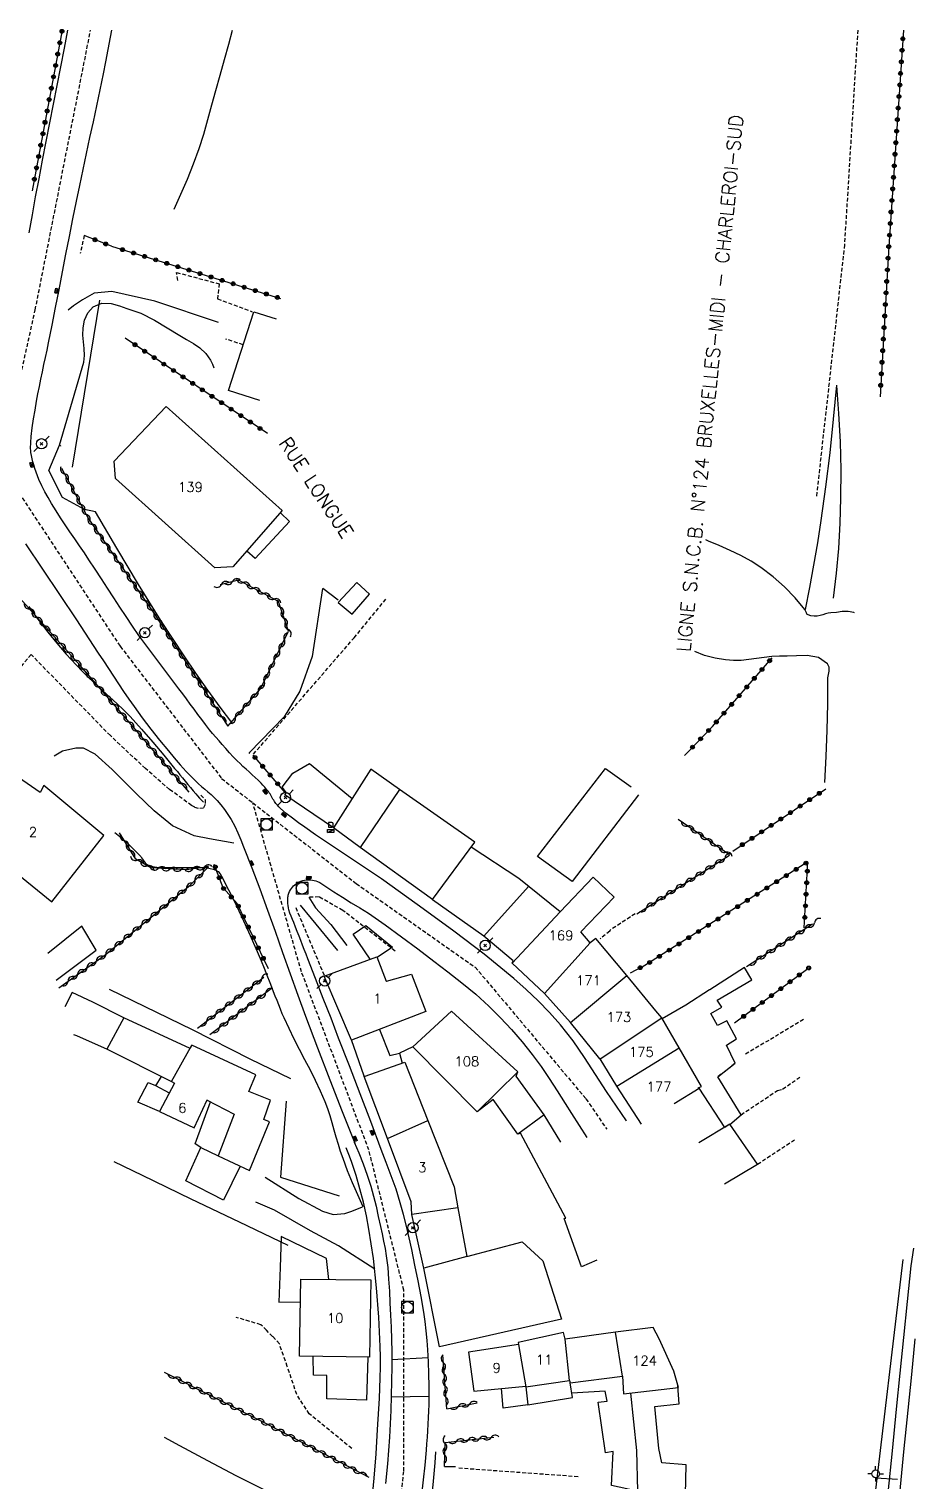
# Model space of a CAD drawing. Header units: millimetres. Extents: x 149998 to 151001, y 150999 to 152001.
# Drawn here: x 150295.5 to 150409.9, y 151811.9 to 152000.1 of the extents above; entities that cross this region are included whole.
import ezdxf
from ezdxf.enums import TextEntityAlignment as Align

# ---------------------------------------------------------------- set-up
doc = ezdxf.new("R2010")
doc.units = ezdxf.units.MM
doc.linetypes.add('DASHED', pattern=[0.75, 0.5, -0.25])
doc.layers.get('0').update_dxf_attribs({"linetype": 'CONTINUOUS'})
for name, color, linetype in [('W0001', 6, 'DASHED'), ('W0008', 7, 'CONTINUOUS'), ('W0014', 7, 'CONTINUOUS'), ('W0016', 2, 'CONTINUOUS'), ('W0017', 7, 'CONTINUOUS'), ('W0101', 7, 'CONTINUOUS'), ('W0104', 1, 'CONTINUOUS'), ('W0112', 1, 'DASHED'), ('W0211', 2, 'CONTINUOUS'), ('W0214', 2, 'CONTINUOUS'), ('W0300', 7, 'CONTINUOUS'), ('W0310', 3, 'CONTINUOUS'), ('W0323', 7, 'CONTINUOUS'), ('W0333', 7, 'CONTINUOUS'), ('W0401', 7, 'CONTINUOUS'), ('W0420', 7, 'CONTINUOUS'), ('W0438', 7, 'CONTINUOUS'), ('W0473', 7, 'CONTINUOUS'), ('W0610', 7, 'CONTINUOUS'), ('W0611', 7, 'CONTINUOUS'), ('W0700', 7, 'CONTINUOUS'), ('W0989', 7, 'CONTINUOUS'), ('W0991', 7, 'CONTINUOUS'), ('W1102', 7, 'CONTINUOUS')]:
    doc.layers.add(name, color=color, linetype=linetype)
doc.styles.get("Standard").update_dxf_attribs({"font": 'romans.shx', "width": 0.85})

# ---------------------------------------------------------------- blocks, each defined once
blk = doc.blocks.new('T438')
for p, q in [((-0.4, 0.2), (0.4, 0.2)), ((-0.4, -0.2), (-0.4, 0.2)), ((0.15, 1.1), (-0.3, 1.1)), ((-0.3, 1.1), (-0.3, 0.5)), ((-0.3, 0.5), (0.15, 0.5)), ((0.3, 0.65), (0.3, 0.95)), ((0.4, 0.2), (0.4, -0.2))]:
    blk.add_line(p, q)
at = {"flags": 128}
for points in [[(-0.4, -0.2), (0.4, 0.2)], [(0.4, -0.2), (-0.4, -0.2)]]:
    blk.add_lwpolyline(points, dxfattribs=at)
for centre, major_axis, start_param, end_param in [((0.15, 0.95), (0.106, -0.106), 0.785398, 2.356194), ((0.15, 0.65), (0.106, 0.106), 3.926991, 5.497787)]:
    blk.add_ellipse(centre, major_axis=major_axis, ratio=1, start_param=start_param, end_param=end_param)
blk = doc.blocks.new('T420')
for p, q in [((0.75, 0.75), (-0.75, 0.75)), ((-0.75, 0.75), (-0.75, -0.75)), ((0.75, 0.75), (0.75, -0.75)), ((0.75, -0.75), (-0.75, -0.75))]:
    blk.add_line(p, q)
blk.add_ellipse((0, 0), major_axis=(-0.53, 0.53), ratio=1, start_param=3.926991, end_param=10.210176)
blk = doc.blocks.new('T610')
for p, q in [((-0.500001, 0), (-1.000002, 0)), ((0, 0.500001), (0, 1.000002)), ((0.500001, 0), (1.000002, 0)), ((0, -0.500001), (0, -1.000002))]:
    blk.add_line(p, q)
blk.add_ellipse((0, 0), major_axis=(-0.353554, 0.353554), ratio=1, start_param=3.926990817, end_param=10.2101761242)
blk = doc.blocks.new('T401')
for p, q in [((-0.3, 0.3), (0, 0.3)), ((-0.3, -0.25), (-0.3, 0.3)), ((-0.3, 0.15), (0, 0.15)), ((-0.3, 0), (0, 0)), ((0, 0.3), (0, -0.25)), ((-0.3, -0.15), (0, -0.15)), ((-0.3, -0.25), (-0.3, -0.3)), ((-0.3, -0.3), (0, -0.3)), ((0, -0.3), (0, -0.25))]:
    blk.add_line(p, q)
blk = doc.blocks.new('T473')
for p, q in [((-0.166667, 0.166667), (0.166667, -0.166667)), ((-0.166667, -0.166667), (0.166667, 0.166667)), ((0.500001, 0.500001), (1.000002, 1.000002)), ((-1.000002, -1.000002), (-0.500001, -0.500001))]:
    blk.add_line(p, q)
blk.add_ellipse((0, 0), major_axis=(0.471405, 0.471405), ratio=1, start_param=5.4977871438, end_param=11.780972451)
blk = doc.blocks.new('t310o')
at = {"color": 0, "linetype": 'Continuous'}
for centre, start, end in [((-0.5, 0.38), 216.8699, 323.1304), ((0.5, -0.37), 36.8699, 143.1303)]:
    blk.add_arc(centre, 0.625, start, end, dxfattribs=at)
blk = doc.blocks.new('t323o')
at = {"color": 0, "linetype": 'Continuous'}
for radius in [0.25, 0.15]:
    blk.add_circle((0, 0), radius, dxfattribs=at)

msp = doc.modelspace()

# ---------------------------------------------------------------- linework, layer by layer
at = {"layer": 'W0001'}
for points in [[(150291.62, 151942.86), (150296.28, 151963.75), (150303.45, 152000)], [(150291.62, 151942.86), (150294.18, 151940.02), (150307.28, 151920.17), (150320.43, 151903.05), (150324.48, 151899.88)], [(150305.64, 151671), (150319.24, 151713.22), (150330.84, 151745.78), (150337.35, 151767.14), (150341.17, 151786.51), (150342.26, 151795.61), (150344.02, 151813.33), (150344.03, 151836.75), (150339.51, 151854.92), (150330.77, 151878.01), (150324.48, 151899.88)], [(150324.48, 151899.88), (150337.87, 151889.43), (150353.28, 151878.6), (150367.63, 151861.55), (150370.32, 151857.62)]]:
    msp.add_lwpolyline(points, dxfattribs=at)
at = {"layer": 'W0008'}
for points in [[(150300.46, 152000), (150300.01, 151997.68), (150299.54, 151995.26), (150299.07, 151992.84), (150298.59, 151990.42), (150298.12, 151988), (150297.65, 151985.58), (150297.19, 151983.16), (150296.73, 151980.74), (150296.29, 151978.41), (150295.86, 151976.08), (150295.43, 151973.75)], [(150295.01, 151933.45), (150297.22, 151930.17), (150299.42, 151926.88), (150301.61, 151923.58), (150303.8, 151920.28), (150304.45, 151919.29), (150305.11, 151918.29), (150305.75, 151917.3), (150306.4, 151916.3), (150307.06, 151915.3), (150307.72, 151914.32), (150308.39, 151913.33), (150309.08, 151912.36), (150310.15, 151910.9), (150311.26, 151909.45), (150312.39, 151908.02), (150313.54, 151906.61), (150314.29, 151905.71), (150315.06, 151904.83), (150315.84, 151903.95), (150316.65, 151903.11), (150317.04, 151902.73), (150317.44, 151902.37), (150317.84, 151902.02), (150318.25, 151901.67), (150318.66, 151901.32), (150319.06, 151900.96), (150319.45, 151900.59), (150319.83, 151900.2), (150320.33, 151899.62), (150320.8, 151899.02), (150321.25, 151898.39), (150321.65, 151897.74), (150322.12, 151896.88), (150322.53, 151895.99), (150322.9, 151895.09), (150323.27, 151894.19), (150324.35, 151891.48), (150325.39, 151888.74), (150326.39, 151886), (150327.36, 151883.25), (150328.33, 151880.49), (150329.3, 151877.74), (150330.28, 151874.99), (150331.29, 151872.25), (150332.86, 151868.13), (150334.44, 151864.02), (150336.05, 151859.91), (150337.67, 151855.82)]]:
    msp.add_lwpolyline(points, dxfattribs=at)
at = {"layer": 'W0014'}
for points in [[(150372.88, 151858.7), (150372.88, 151858.7), (150370.3, 151862.51), (150368.88, 151864.71), (150367.45, 151866.91), (150365.96, 151869.06), (150364.34, 151871.13), (150362.92, 151872.73), (150361.42, 151874.26), (150359.87, 151875.72), (150358.27, 151877.13), (150354.46, 151880.28), (150350.53, 151883.28), (150346.53, 151886.18), (150342.52, 151889.05), (150341.12, 151890.04), (150339.71, 151891), (150338.29, 151891.95), (150336.86, 151892.9), (150335.43, 151893.84), (150334.01, 151894.79), (150332.6, 151895.76), (150331.21, 151896.75), (150330.4, 151897.32), (150329.6, 151897.89), (150328.81, 151898.5), (150328.07, 151899.15), (150327.86, 151899.36), (150327.66, 151899.58), (150327.47, 151899.82), (150327.29, 151900.06), (150327.18, 151900.22), (150327.08, 151900.38), (150326.98, 151900.54), (150326.89, 151900.71), (150326.79, 151900.88), (150326.7, 151901.04), (150326.6, 151901.2), (150326.49, 151901.36), (150326.26, 151901.64), (150326.03, 151901.91), (150325.78, 151902.18), (150325.53, 151902.44), (150325.15, 151902.81), (150324.77, 151903.18), (150324.38, 151903.54), (150323.98, 151903.9), (150323.59, 151904.26), (150323.19, 151904.62), (150322.81, 151904.98), (150322.43, 151905.35), (150321.93, 151905.86), (150321.45, 151906.38), (150320.98, 151906.91), (150320.51, 151907.44), (150320.09, 151907.91), (150319.67, 151908.39), (150319.26, 151908.88), (150318.86, 151909.37), (150318.35, 151910.02), (150317.85, 151910.68), (150317.35, 151911.34), (150316.86, 151912.01), (150316.37, 151912.68), (150315.88, 151913.35), (150315.39, 151914.02), (150314.89, 151914.68), (150314.24, 151915.54), (150313.59, 151916.4), (150312.94, 151917.26), (150312.28, 151918.12), (150311.63, 151918.98), (150310.99, 151919.84), (150310.35, 151920.71), (150309.72, 151921.59), (150308.89, 151922.8), (150308.06, 151924.02), (150307.25, 151925.24), (150306.45, 151926.47), (150305.65, 151927.7), (150304.85, 151928.93), (150304.05, 151930.16), (150303.24, 151931.39), (150302.64, 151932.3), (150302.02, 151933.2), (150301.4, 151934.1), (150300.78, 151935), (150300.16, 151935.9), (150299.56, 151936.82), (150298.97, 151937.74), (150298.4, 151938.67), (150297.96, 151939.43), (150297.53, 151940.19), (150297.13, 151940.97), (150296.76, 151941.77), (150296.57, 151942.24), (150296.4, 151942.71), (150296.24, 151943.2), (150296.09, 151943.68), (150295.98, 151944.08), (150295.87, 151944.48), (150295.78, 151944.88), (150295.71, 151945.3), (150295.69, 151945.55), (150295.68, 151945.81), (150295.68, 151946.06), (150295.69, 151946.32), (150295.7, 151946.57), (150295.72, 151946.83), (150295.74, 151947.08), (150295.76, 151947.34), (150295.89, 151948.49), (150296.05, 151949.63), (150296.25, 151950.77), (150296.45, 151951.91), (150296.62, 151952.86), (150296.81, 151953.81), (150297.01, 151954.76), (150297.21, 151955.71), (150297.41, 151956.66), (150297.61, 151957.6), (150297.81, 151958.55), (150298.01, 151959.5), (150298.46, 151961.79), (150298.92, 151964.08), (150299.36, 151966.37), (150299.81, 151968.67), (150300.25, 151970.96), (150300.7, 151973.25), (150301.16, 151975.54), (150301.62, 151977.83), (150302.04, 151979.89), (150302.48, 151981.95), (150302.92, 151984.01), (150303.37, 151986.07), (150303.81, 151988.13), (150304.25, 151990.19), (150304.68, 151992.25), (150305.11, 151994.32), (150305.42, 151995.9), (150305.73, 151997.49), (150306.03, 151999.07), (150306.21, 152000)], [(150346.38, 151810.25), (150346.6, 151812.17), (150346.8, 151814.09), (150346.97, 151816.02), (150347.03, 151816.86), (150347.09, 151817.7), (150347.15, 151818.55), (150347.2, 151819.39), (150347.25, 151820.24), (150347.28, 151821.08), (150347.31, 151821.93), (150347.33, 151822.77), (150347.33, 151824.33), (150347.29, 151825.9), (150347.23, 151827.46), (150347.14, 151829.02), (150347.04, 151830.25), (150346.92, 151831.47), (150346.78, 151832.69), (150346.61, 151833.91), (150346.28, 151835.94), (150345.89, 151837.97), (150345.48, 151839.99), (150345.05, 151842.01), (150344.72, 151843.53), (150344.37, 151845.06), (150344, 151846.58), (150343.58, 151848.08), (150343.02, 151849.83), (150342.39, 151851.56), (150341.74, 151853.28), (150341.1, 151855), (150339.74, 151858.61), (150338.37, 151862.21), (150336.98, 151865.81), (150335.59, 151869.4), (150334.6, 151871.98), (150333.6, 151874.55), (150332.6, 151877.13), (150331.6, 151879.7), (150331.37, 151880.29), (150331.14, 151880.87), (150330.92, 151881.46), (150330.69, 151882.04), (150330.46, 151882.63), (150330.23, 151883.21), (150330, 151883.8), (150329.77, 151884.38), (150329.61, 151884.79), (150329.44, 151885.2), (150329.28, 151885.61), (150329.15, 151886.03), (150329.08, 151886.3), (150329.03, 151886.58), (150329, 151886.86), (150328.99, 151887.14), (150328.99, 151887.27), (150329, 151887.4), (150329.01, 151887.53), (150329.02, 151887.66), (150329.04, 151887.79), (150329.07, 151887.91), (150329.1, 151888.04), (150329.14, 151888.17), (150329.23, 151888.39), (150329.34, 151888.6), (150329.47, 151888.8), (150329.61, 151888.98), (150329.76, 151889.14), (150329.92, 151889.28), (150330.08, 151889.41), (150330.26, 151889.52), (150330.48, 151889.64), (150330.7, 151889.74), (150330.93, 151889.82), (150331.17, 151889.88), (150331.36, 151889.91), (150331.56, 151889.92), (150331.76, 151889.92), (150331.96, 151889.9), (150332.19, 151889.87), (150332.42, 151889.83), (150332.64, 151889.77), (150332.86, 151889.69), (150333.14, 151889.56), (150333.42, 151889.4), (150333.68, 151889.24), (150333.94, 151889.06), (150334.19, 151888.88), (150334.44, 151888.69), (150334.69, 151888.52), (150334.95, 151888.35), (150336.07, 151887.65), (150337.2, 151886.95), (150338.32, 151886.27), (150339.46, 151885.59)], [(150339.46, 151885.59), (150341.61, 151884.09), (150343.74, 151882.55), (150345.85, 151880.99), (150347.93, 151879.4), (150349.75, 151877.99), (150351.57, 151876.56), (150353.35, 151875.09), (150355.06, 151873.53), (150356.55, 151872.05), (150357.98, 151870.51), (150359.36, 151868.91), (150360.68, 151867.28), (150361.81, 151865.75), (150362.88, 151864.17), (150363.91, 151862.57), (150364.92, 151860.96), (150365.74, 151859.64), (150365.74, 151859.64), (150367.76, 151856.54), (150367.76, 151856.54)], [(150339.91, 151809.23), (150340.19, 151812.39), (150340.44, 151815.54), (150340.64, 151818.7), (150340.72, 151820.05), (150340.8, 151821.39), (150340.87, 151822.73), (150340.93, 151824.07), (150340.98, 151825.41), (150341, 151826.76), (150341.01, 151828.1), (150340.98, 151829.45), (150340.8, 151833.26), (150340.51, 151837.07), (150340.09, 151840.87), (150339.52, 151844.65), (150339.19, 151846.4), (150338.79, 151848.14), (150338.33, 151849.87), (150337.84, 151851.59), (150337.55, 151852.5), (150337.24, 151853.41), (150336.91, 151854.32), (150336.55, 151855.21)], [(150337.62, 151855.95), (150338.21, 151854.54), (150338.77, 151853.11), (150339.28, 151851.67), (150339.75, 151850.21), (150340.12, 151848.92), (150340.43, 151847.62), (150340.72, 151846.32), (150341, 151845.01), (150341.21, 151844.06), (150341.42, 151843.11), (150341.6, 151842.16), (150341.76, 151841.2), (150341.94, 151839.68), (150342.06, 151838.16), (150342.16, 151836.63), (150342.24, 151835.11), (150342.32, 151833.53), (150342.39, 151831.95), (150342.44, 151830.36), (150342.46, 151828.78), (150342.47, 151826.87), (150342.45, 151824.96), (150342.41, 151823.06), (150342.34, 151821.15), (150342.26, 151819.43), (150342.16, 151817.71), (150342.04, 151815.98), (150341.9, 151814.26), (150341.67, 151811.7)], [(150348.15, 151815.83), (150348.03, 151814.4), (150347.91, 151812.97), (150347.78, 151811.54), (150347.64, 151810.12), (150347.47, 151808.43), (150347.3, 151806.75), (150347.12, 151805.07), (150346.94, 151803.39), (150346.76, 151801.71), (150346.58, 151800.03), (150346.39, 151798.34), (150346.21, 151796.66), (150346.01, 151794.71), (150345.81, 151792.77), (150345.6, 151790.82), (150345.4, 151788.87)]]:
    msp.add_lwpolyline(points, dxfattribs=at)
at = {"layer": 'W0016'}
for points in [[(150347.2, 151827.98), (150342.47, 151827.74)], [(150342.41, 151822.93), (150347.33, 151823.03)]]:
    msp.add_lwpolyline(points, dxfattribs=at)
at = {"layer": 'W0017'}
for points in [[(150320.02, 151962.11), (150311.78, 151964.89), (150306.21, 151966.13), (150303.92, 151965.93), (150302.39, 151965.04), (150301.24, 151964.26), (150300.55, 151963.71)], [(150333.51, 151927.67), (150332.17, 151918.85), (150330.57, 151914.34), (150328.53, 151911.02), (150324.03, 151906.4), (150323.97, 151906.27)], [(150335.54, 151926.14), (150333.53, 151927.67)], [(150322.02, 151894.68), (150318.84, 151895.24), (150316.88, 151895.63), (150314.08, 151896.91), (150311.69, 151898.85), (150309.4, 151901.07), (150306.24, 151904.21), (150304.03, 151906.19), (150302.53, 151906.99), (150301.53, 151906.96), (150299.81, 151906.57), (150298.74, 151905.95)], [(150335.49, 151880.78), (150332.06, 151884.92), (150330.64, 151886.65)], [(150331.74, 151887.66), (150332.61, 151886.29), (150334.57, 151884.11), (150336.67, 151881.43)], [(150305.87, 151875.75), (150316.6, 151870.52), (150324.1, 151866.73), (150329.37, 151864.16)], [(150326.08, 151851.39), (150330.42, 151848.62), (150333.49, 151846.99), (150334.9, 151846.57), (150336.4, 151846.67), (150337.3, 151846.97), (150338.7, 151847.56)], [(150340.26, 151839.48), (150335.57, 151842.48), (150331.93, 151844.43), (150327.28, 151847.11), (150324.84, 151848.15)]]:
    msp.add_lwpolyline(points, dxfattribs=at)
at = {"layer": 'W0101'}
for points in [[(150325.37, 151952.01), (150321.32, 151953.32), (150324.62, 151963.49), (150327.5, 151962.59)], [(150287.03, 151896.32), (150298.42, 151887.08), (150305.17, 151895.67), (150297.4, 151902.12), (150296.93, 151901.23), (150291.24, 151905.12)], [(150368.17, 151881.76), (150366.98, 151883.18), (150371.27, 151887.67), (150368.57, 151890.27), (150364.27, 151885.76)], [(150364.27, 151885.76), (150358.08, 151879.11)], [(150372.91, 151877.51), (150368.93, 151882.3), (150368.17, 151881.76)], [(150333.73, 151877.42), (150340.53, 151879.94), (150341.74, 151876.77), (150341.77, 151876.77), (150345.01, 151877.7), (150346.9, 151872.84)], [(150362.24, 151875.17), (150358.08, 151879.11)], [(150337.27, 151869.13), (150333.73, 151877.42)], [(150377.45, 151872.04), (150376.7, 151872.95), (150372.91, 151877.51)], [(150365.61, 151871.45), (150362.24, 151875.17)], [(150346.9, 151872.84), (150337.27, 151869.13)], [(150353.53, 151859.88), (150345.21, 151868.29), (150350.22, 151872.92)], [(150358.8, 151865.04), (150350.22, 151872.92)], [(150369.46, 151866.74), (150369.43, 151866.74), (150365.61, 151871.45)], [(150379.71, 151868.15), (150377.45, 151872.04)], [(150313.93, 151863.78), (150316.57, 151868.51)], [(150324.06, 151852.24), (150326.61, 151858.55), (150325.9, 151858.85), (150326.76, 151861.35), (150323.94, 151862.5), (150324.85, 151864.64), (150316.57, 151868.51)], [(150382.31, 151862.93), (150382.17, 151862.96), (150382.61, 151863.15), (150379.71, 151868.15)], [(150371.63, 151863.2), (150369.46, 151866.74)], [(150313.93, 151863.78), (150314.31, 151863.59), (150312.38, 151859.92), (150316.86, 151857.8), (150318.55, 151861.42), (150318.55, 151861.39), (150322.05, 151859.56), (150319.99, 151854.17), (150324.06, 151852.24)], [(150353.53, 151859.88), (150358.8, 151865.04)], [(150374.84, 151858.26), (150371.63, 151863.2)], [(150386.25, 151858.25), (150385.62, 151857.84), (150382.31, 151862.93)], [(150341.9, 151856.4), (150347.15, 151858.75)], [(150347.15, 151858.75), (150350.54, 151850.14), (150351.04, 151847.44)], [(150385.59, 151850.52), (150389.87, 151853.08), (150386.25, 151858.25)], [(150345.07, 151846.57), (150344.97, 151848.21), (150341.9, 151856.4)], [(150351.04, 151847.44), (150345.07, 151846.57)], [(150376.35, 151831.92), (150371.45, 151831.3)], [(150379.6, 151824.15), (150379.01, 151826.28), (150377.11, 151830.45), (150376.35, 151831.92)], [(150364.94, 151830.4), (150364.73, 151831.25), (150358.84, 151829.98), (150358.89, 151829.71)], [(150365.52, 151825.04), (150364.94, 151830.4)], [(150372.36, 151825.63), (150371.45, 151831.3)], [(150358.89, 151829.71), (150358.89, 151829.71), (150352.41, 151828.73), (150353.11, 151823.65), (150359.84, 151824.32), (150359.86, 151824.23)], [(150359.86, 151824.23), (150365.52, 151825.04)], [(150372.36, 151825.63), (150372.51, 151823.32), (150379.6, 151824.15)]]:
    msp.add_lwpolyline(points, dxfattribs=at)
for points in [[(150328.29, 151937.75), (150321.88, 151930.45), (150319.54, 151930.35), (150306.67, 151941.89), (150306.52, 151944.15), (150313.24, 151951.24)], [(150339.76, 151838.09), (150339.6, 151828.07), (150330.51, 151828.2), (150330.69, 151838.18)]]:
    msp.add_lwpolyline(points, close=True, dxfattribs=at)
at = {"layer": 'W0104'}
for points in [[(150328.04, 151937.48), (150329.23, 151936.33), (150324.77, 151931.55), (150323.69, 151932.51)], [(150328.27, 151901.94), (150329.67, 151903.75), (150331.8, 151904.98), (150337.34, 151900.46)], [(150343.49, 151901.61), (150339.75, 151904.27), (150334.91, 151896.64)], [(150374.44, 151900.94), (150365.83, 151889.69), (150361.37, 151892.92), (150370.15, 151904.34), (150373.48, 151901.97)], [(150334.91, 151896.64), (150328.62, 151900.93), (150328.82, 151901.2), (150328.27, 151901.94)], [(150343.49, 151901.61), (150338.36, 151894.11)], [(150353.23, 151894.78), (150343.49, 151901.61)], [(150338.36, 151894.11), (150334.91, 151896.64)], [(150347.73, 151887.36), (150338.36, 151894.11)], [(150347.73, 151887.36), (150353.23, 151894.78)], [(150364.27, 151885.76), (150358.95, 151890.07), (150352.74, 151894.16), (150353.23, 151894.78)], [(150354.39, 151882.6), (150360.18, 151889.07)], [(150354.39, 151882.6), (150354.39, 151882.62), (150347.73, 151887.33), (150347.73, 151887.36)], [(150304.19, 151880.8), (150302.33, 151883.93), (150297.9, 151880.39)], [(150339.66, 151879.62), (150337.48, 151882.89), (150339.12, 151884), (150342.57, 151881.19), (150340.57, 151879.84)], [(150358.08, 151879.11), (150358.2, 151879.41), (150354.39, 151882.6)], [(150299.01, 151876.92), (150304.19, 151880.8)], [(150386.25, 151858.24), (150387.73, 151859.48), (150384.71, 151864.38), (150386.98, 151866.15), (150385.82, 151868.5), (150387.13, 151869.31), (150385.89, 151871.66), (150384.69, 151871.04), (150383.83, 151872.6), (150385.25, 151873.44), (150384.63, 151874.31), (150389.13, 151876.94), (150388.19, 151878.55), (150383.68, 151875.65), (150383.62, 151875.65), (150380.57, 151873.68), (150380.55, 151873.68), (150377.52, 151871.92)], [(150307.77, 151872.02), (150303.76, 151874.08), (150301.05, 151875.32), (150300.11, 151873.47)], [(150307.77, 151872.02), (150305.54, 151867.98)], [(150316.57, 151868.51), (150316.35, 151868.07), (150307.77, 151872.02)], [(150301.24, 151869.9), (150301.62, 151869.73), (150305.59, 151867.96), (150313.93, 151863.78)], [(150340.89, 151870.52), (150342.22, 151867.17), (150343.49, 151867.48)], [(150338.88, 151864.45), (150338.88, 151864.48), (150337.27, 151869.19), (150337.27, 151869.13)], [(150345.21, 151868.29), (150343.49, 151867.48), (150343.81, 151866.17)], [(150338.88, 151864.45), (150344.17, 151866.3), (150347.15, 151858.75)], [(150311.84, 151863.26), (150311.9, 151863.23), (150312.65, 151864.42)], [(150341.9, 151856.4), (150338.88, 151864.45)], [(150362.2, 151859.46), (150358.61, 151864.47), (150358.8, 151865.04)], [(150312.38, 151859.92), (150309.58, 151861.11), (150310.89, 151863.64), (150311.84, 151863.26)], [(150311.84, 151863.26), (150313.64, 151862.31)], [(150317.75, 151855.26), (150317.02, 151855.7), (150318.98, 151861.16)], [(150358.8, 151856.96), (150355.61, 151861.47), (150353.53, 151859.88)], [(150362.2, 151859.46), (150358.8, 151856.96)], [(150364.36, 151855.94), (150362.23, 151859.46), (150362.2, 151859.46)], [(150369.03, 151840.63), (150367.06, 151839.78), (150364.79, 151846.03), (150365.04, 151846.09), (150359.13, 151857.1), (150358.8, 151856.96)], [(150322.85, 151852.82), (150320.69, 151848.41), (150315.8, 151850.91), (150317.75, 151855.26)], [(150317.75, 151855.26), (150319.99, 151854.17)], [(150351.04, 151847.44), (150352.2, 151841.11)], [(150346.63, 151839.6), (150345.07, 151846.57)], [(150334.33, 151838.14), (150334.33, 151838.15), (150334.01, 151840.85), (150328.14, 151843.73), (150328.01, 151839.68), (150327.84, 151835.18), (150330.64, 151835.24)], [(150352.2, 151841.11), (150359.38, 151843), (150362.03, 151840.57), (150364.45, 151833.01), (150348.66, 151829.43)], [(150352.2, 151841.11), (150346.63, 151839.6)], [(150348.66, 151829.43), (150346.63, 151839.6)], [(150371.45, 151831.3), (150364.94, 151830.4)], [(150339.36, 151828.07), (150339.36, 151828.07), (150339.19, 151822.52), (150334.06, 151822.69), (150334.05, 151825.72), (150332.35, 151825.74), (150332.28, 151828.17), (150332.28, 151828.17)], [(150359.86, 151824.23), (150360.08, 151821.88)], [(150360.08, 151821.88), (150365.89, 151822.87), (150365.6, 151824.76), (150365.6, 151824.75)], [(150365.52, 151825.04), (150365.6, 151824.75), (150372.36, 151825.62), (150372.36, 151825.63)], [(150374.3, 151810.71), (150374.29, 151810.71), (150380.52, 151810.28), (150380.62, 151814.14), (150377.46, 151814.4), (150377.07, 151816.24), (150377.07, 151816.26), (150376.55, 151821.69), (150379.71, 151822.01), (150379.54, 151824.35), (150379.54, 151824.35)], [(150360.08, 151821.88), (150360.09, 151821.89), (150356.92, 151821.47), (150356.68, 151824.01), (150356.68, 151824.01)], [(150374.3, 151810.71), (150370.95, 151811.44), (150371.15, 151815.84), (150370.17, 151815.69), (150369.21, 151822.25), (150370.39, 151822.36), (150370.13, 151823.69), (150365.81, 151823.42), (150365.81, 151823.42)], [(150373.4, 151823.43), (150373.4, 151823.42), (150374.19, 151815.99), (150374.3, 151810.71)]]:
    msp.add_lwpolyline(points, dxfattribs=at)
msp.add_lwpolyline([(150337.93, 151928.43), (150335.54, 151925.83), (150337.33, 151924.35), (150339.59, 151926.94)], close=True, dxfattribs=at)
at = {"layer": 'W0112'}
for points in [[(150402.84, 152000), (150401.12, 151972.19), (150397.48, 151939.49)], [(150302.62, 151973.39), (150302.12, 151971.05)], [(150314.75, 151967.58), (150314.59, 151968.61), (150320.11, 151967.14), (150319.89, 151965.18), (150324.37, 151963.52)], [(150323.22, 151959.22), (150320.99, 151959.97)], [(150324.55, 151906.2), (150337.58, 151921.26), (150341.72, 151926.32)], [(150295.74, 151919.11), (150288.67, 151910.68)], [(150316.53, 151899.56), (150313.68, 151901.62), (150310.56, 151904.33), (150306.01, 151908.6), (150295.74, 151919.11)], [(150316.94, 151899.31), (150316.53, 151899.56)], [(150317.74, 151900.89), (150318.28, 151900.31), (150318.3, 151899.68), (150318.08, 151899.22), (150317.43, 151899.14), (150316.94, 151899.31)], [(150330.03, 151886.33), (150333.73, 151877.49)], [(150342.92, 151880.67), (150336.15, 151885.95), (150333.05, 151887.71), (150331.74, 151887.66)], [(150374.01, 151885.52), (150370.73, 151883.37), (150370.73, 151883.26), (150369.47, 151882.29)], [(150395.81, 151871.83), (150388.25, 151867.28)], [(150386.94, 151866.11), (150384.71, 151864.38)], [(150387.73, 151859.48), (150392.46, 151862.64), (150393.11, 151862.8), (150395.34, 151864.34)], [(150389.87, 151853.08), (150394.87, 151856.38)], [(150337.29, 151816.23), (150331.79, 151820.73), (150330.16, 151823.22), (150328.94, 151826.87), (150327.91, 151829.82), (150327.04, 151830.75), (150326.26, 151831.56), (150325.5, 151832.28), (150322.33, 151833.23)], [(150351.14, 151813.73), (150366.8, 151812.61)]]:
    msp.add_lwpolyline(points, dxfattribs=at)
at = {"layer": 'W0211'}
for points in [[(150314.28, 151976.82), (150315.16, 151978.75), (150315.99, 151980.71), (150316.77, 151982.68), (150317.5, 151984.68), (150318.11, 151986.54), (150318.65, 151988.42), (150319.16, 151990.3), (150319.68, 151992.19), (150320.24, 151994.18), (150320.8, 151996.18), (150321.34, 151998.18), (150321.82, 152000)], [(150302.57, 151956.99), (150302.67, 151957.86), (150302.62, 151958.75), (150302.51, 151959.61), (150302.44, 151960.47), (150302.48, 151961.44), (150302.67, 151962.43), (150303.1, 151963.37), (150303.8, 151964.15), (150304.91, 151964.64), (150306.13, 151964.6), (150307.2, 151964.27), (150308.13, 151963.95), (150309.97, 151963.31), (150311.72, 151962.43), (150313.38, 151961.44), (150315.02, 151960.44), (150315.89, 151959.93), (150316.77, 151959.41), (150317.61, 151958.82), (150318.36, 151958.12), (150318.7, 151957.69), (150318.99, 151957.23), (150319.23, 151956.74), (150319.41, 151956.23)], [(150299.43, 151946.22), (150302.57, 151956.99)], [(150400.08, 151954), (150399.68, 151949.6), (150399.21, 151945.22), (150398.68, 151940.84), (150398.07, 151936.46), (150397.63, 151933.57), (150397.13, 151930.68), (150396.6, 151927.8), (150396.02, 151924.93)], [(150321.86, 151910.13), (150320.23, 151912.29), (150318.63, 151914.48), (150317.08, 151916.69), (150315.56, 151918.93), (150312.57, 151923.53), (150309.67, 151928.18), (150306.84, 151932.87), (150304.07, 151937.6), (150302.68, 151937.9), (150299.79, 151939.46), (150298.05, 151942.95), (150299.43, 151946.22), (150299.46, 151946.21), (150299.5, 151946.17), (150299.53, 151946.13), (150299.55, 151946.11)], [(150402.44, 151924.49), (150402.34, 151924.54), (150401.59, 151924.7), (150400.83, 151924.67), (150400.08, 151924.57), (150399.37, 151924.5), (150399.01, 151924.45), (150398.65, 151924.36), (150398.31, 151924.26), (150397.96, 151924.16), (150397.58, 151924.08), (150397.18, 151924.06), (150396.78, 151924.1), (150396.4, 151924.24), (150396.31, 151924.31), (150396.24, 151924.39), (150396.19, 151924.49), (150396.15, 151924.59), (150396.12, 151924.68), (150396.09, 151924.77), (150396.05, 151924.87), (150395.99, 151924.95), (150394.72, 151926.46), (150393.35, 151927.88), (150391.87, 151929.19), (150390.3, 151930.39), (150389.02, 151931.22), (150387.68, 151931.95), (150386.3, 151932.6), (150384.91, 151933.21), (150383.52, 151933.81), (150383.15, 151933.97)], [(150295.47, 151925.31), (150296.11, 151924.39), (150296.77, 151923.49), (150297.91, 151922.01), (150299.09, 151920.56), (150300.3, 151919.14), (150301.56, 151917.75), (150302.4, 151916.89), (150303.27, 151916.04), (150304.16, 151915.22), (150305.05, 151914.41), (150305.95, 151913.6), (150306.84, 151912.78), (150307.71, 151911.95), (150308.56, 151911.08), (150310.06, 151909.45), (150311.5, 151907.77), (150312.92, 151906.06), (150314.34, 151904.36), (150314.69, 151903.95), (150315.03, 151903.53), (150315.37, 151903.12), (150315.71, 151902.7), (150316.05, 151902.28), (150316.39, 151901.87), (150316.73, 151901.46), (150317.08, 151901.05), (150317.32, 151900.78), (150317.56, 151900.51), (150317.81, 151900.24), (150318.06, 151899.98)], [(150306.61, 151896.04), (150307.45, 151895.34), (150308.26, 151894.61), (150309.05, 151893.86), (150309.82, 151893.08), (150309.95, 151892.93), (150310.06, 151892.77), (150310.17, 151892.61), (150310.28, 151892.45), (150310.39, 151892.29), (150310.52, 151892.13), (150310.66, 151891.99), (150310.82, 151891.87), (150311.1, 151891.73), (150311.41, 151891.65), (150311.72, 151891.61), (150312.02, 151891.57), (150312.57, 151891.51), (150313.12, 151891.5), (150313.67, 151891.5), (150314.22, 151891.5), (150314.65, 151891.5), (150315.08, 151891.5), (150315.5, 151891.5), (150315.93, 151891.5), (150316.35, 151891.51), (150316.78, 151891.51), (150317.2, 151891.51), (150317.63, 151891.51), (150317.87, 151891.51), (150318.12, 151891.51), (150318.37, 151891.51), (150318.61, 151891.48), (150318.96, 151891.4), (150319.31, 151891.31), (150319.66, 151891.18), (150319.97, 151890.98), (150320.22, 151890.71), (150320.41, 151890.41), (150320.57, 151890.08), (150320.73, 151889.77), (150321.93, 151887.46), (150323.05, 151885.1), (150324.12, 151882.72), (150325.17, 151880.33), (150325.56, 151879.41), (150325.94, 151878.48), (150326.3, 151877.55), (150326.67, 151876.62), (150326.9, 151876.05), (150327.12, 151875.47), (150327.34, 151874.9), (150327.56, 151874.33), (150327.78, 151873.76), (150328.01, 151873.19), (150328.24, 151872.62), (150328.48, 151872.06), (150329.12, 151870.69), (150329.79, 151869.33), (150330.48, 151867.99), (150331.18, 151866.66), (150331.88, 151865.32), (150332.56, 151863.97), (150333.2, 151862.6), (150333.79, 151861.21), (150334.13, 151860.31), (150334.43, 151859.39), (150334.71, 151858.46), (150334.98, 151857.53), (150335.24, 151856.6), (150335.51, 151855.68), (150335.79, 151854.76), (150336.11, 151853.84), (150336.71, 151852.26), (150337.34, 151850.69), (150338.01, 151849.13), (150338.71, 151847.59)]]:
    msp.add_lwpolyline(points, dxfattribs=at)
at = {"layer": 'W0214'}
for points in [[(150400.07, 151953.97), (150400.37, 151950.32), (150400.56, 151946.67), (150400.65, 151943.02), (150400.63, 151939.36), (150400.53, 151936.11), (150400.33, 151932.86), (150400.04, 151929.63), (150399.66, 151926.4)], [(150398.56, 151902.51), (150398.74, 151905.91), (150398.87, 151909.3), (150398.95, 151912.7), (150398.98, 151916.1), (150399.04, 151916.5), (150399.14, 151916.96), (150399.14, 151917.46), (150398.94, 151917.9), (150397.74, 151918.74), (150396.28, 151919), (150394.91, 151918.92), (150393.71, 151918.89), (150392.71, 151918.9), (150391.71, 151918.83), (150390.72, 151918.72), (150389.74, 151918.57), (150388.74, 151918.44), (150387.74, 151918.35), (150386.74, 151918.33), (150385.73, 151918.4), (150384.36, 151918.64), (150383.01, 151918.99), (150381.72, 151919.49)], [(150404.87, 151808.33), (150408.72, 151840.73)]]:
    msp.add_lwpolyline(points, dxfattribs=at)
at = {"layer": 'W0300'}
for points in [[(150304.59, 151965.01), (150301.08, 151943.37)], [(150328.81, 151861.24), (150328.05, 151851.39)], [(150329.03, 151842.55), (150322.74, 151845.55), (150316.46, 151848.56), (150310.19, 151851.6), (150306.51, 151853.39)], [(150328.05, 151851.39), (150335.64, 151848.99)]]:
    msp.add_lwpolyline(points, dxfattribs=at)
at = {"layer": 'W0310'}
for points in [[(150316.23, 151901.27), (150306.11, 151913.05), (150302.12, 151917.69), (150295.4, 151925.16), (150293.17, 151927.68), (150289.88, 151933.91), (150284.14, 151942.02), (150276.15, 151950.74), (150272.97, 151953.82), (150266.4, 151959.39), (150264.2, 151961.04)], [(150299.69, 151943.25), (150303.17, 151936.69), (150311.65, 151924.45), (150321.23, 151909.81)], [(150321.23, 151909.81), (150325.48, 151914.68), (150329.11, 151922.12), (150327.81, 151925.97), (150322.63, 151928.76), (150320.23, 151928.15)], [(150386.24, 151893.15), (150379.56, 151897.74)], [(150299.33, 151875.93), (150305.32, 151880.22), (150316.35, 151889.22), (150318.71, 151891.6), (150315.85, 151891.21), (150311.24, 151891.45), (150309.31, 151892.58), (150307.21, 151896)], [(150374.21, 151885.53), (150386.24, 151893.12)], [(150396.99, 151884.18), (150388.43, 151878.63)], [(150317.29, 151870.68), (150325.9, 151877.3)], [(150327.04, 151875.91), (150318.9, 151869.85)], [(150349.6, 151821.38), (150349.1, 151828.37)], [(150339.54, 151812.48), (150325.9, 151819.63), (150313.03, 151826.1)], [(150349.6, 151821.38), (150353.53, 151822.18)], [(150349.3, 151813.89), (150349.38, 151817.04)], [(150349.38, 151817.04), (150355.68, 151817.7)], [(150349.3, 151813.89), (150350.73, 151813.89)]]:
    msp.add_lwpolyline(points, dxfattribs=at)
at = {"layer": 'W0323'}
for points in [[(150299.77, 152000), (150295.89, 151979.2)], [(150408.76, 152000), (150408.46, 151995.51), (150406.86, 151971.95), (150405.73, 151952.48)], [(150306.15, 151972.01), (150302.62, 151973.39)], [(150306.15, 151972.01), (150328.04, 151965.25)], [(150326.35, 151947.76), (150307.95, 151960.07)], [(150380.39, 151906.04), (150380.95, 151906.6), (150384.02, 151909.78), (150391.77, 151918.69)], [(150328.68, 151901.22), (150324.5, 151906.06)], [(150386.64, 151893.64), (150398.71, 151901.7)], [(150395.91, 151883.69), (150396.39, 151892.24), (150374.78, 151878.5), (150374.76, 151878.58), (150373.34, 151877.83)], [(150326.49, 151878.4), (150322.42, 151886.86), (150320.61, 151888.89), (150319.48, 151891.92)], [(150396.36, 151878.4), (150386.86, 151871.33)]]:
    msp.add_lwpolyline(points, dxfattribs=at)
at = {"layer": 'W0333'}
msp.add_lwpolyline([(150338.79, 151804.91), (150335.57, 151806.33), (150332.36, 151807.79), (150329.17, 151809.29), (150326.01, 151810.83), (150322.32, 151812.71), (150318.66, 151814.64), (150315.01, 151816.6), (150313.02, 151817.68)], dxfattribs=at)
at = {"layer": 'W0611'}
msp.add_lwpolyline([(150407.98, 151812.22), (150405.2, 151812.41)], dxfattribs=at)
at = {"layer": 'W0700'}
for points in [[(150410.05, 151842.2), (150409.73, 151839.92)], [(150409.73, 151839.92), (150409.25, 151835.28), (150408.77, 151830.64), (150408.3, 151826), (150407.83, 151821.36), (150407.29, 151815.94), (150406.75, 151810.52)], [(150410.26, 151830.46), (150409.79, 151825.83), (150409.32, 151821.21), (150408.78, 151815.79), (150408.24, 151810.37)]]:
    msp.add_lwpolyline(points, dxfattribs=at)
at = {"layer": 'W1102'}
for points in [[(150368.17, 151881.76), (150362.24, 151875.17)], [(150365.61, 151871.45), (150372.91, 151877.51)], [(150369.46, 151866.74), (150377.45, 151872.04)], [(150371.63, 151863.2), (150379.71, 151868.15)], [(150379.07, 151860.92), (150382.31, 151862.93)], [(150386.25, 151858.25), (150382.26, 151855.84)], [(150358.89, 151829.71), (150359.86, 151824.23)]]:
    msp.add_lwpolyline(points, dxfattribs=at)

# ---------------------------------------------------------------- block references
at = {"layer": 'W0310'}
for p, rotation in [((150300.07, 151942.53), 297.9390025488635), ((150300.77, 151941.2), 297.9390025488635), ((150301.48, 151939.88), 297.9390025488635), ((150302.18, 151938.55), 297.9390025488635), ((150302.88, 151937.23), 297.9390025488635), ((150303.67, 151935.96), 304.7455258945631), ((150304.53, 151934.72), 304.7455258945631), ((150305.38, 151933.49), 304.7455258945631), ((150306.24, 151932.26), 304.7455258945631), ((150307.09, 151931.03), 304.7455258945631), ((150307.95, 151929.79), 304.7455258945631), ((150308.8, 151928.56), 304.7455258945631), ((150309.66, 151927.33), 304.7455258945631), ((150320.39, 151928.19), 194.1877450296308), ((150321.84, 151928.56), 194.1877450296308), ((150323.24, 151928.43), 151.7401471647267), ((150324.56, 151927.72), 151.7401471647267), ((150295.53, 151925.01), 131.9939956200334), ((150310.51, 151926.1), 304.7455258945631), ((150325.88, 151927.01), 151.7401471647267), ((150327.2, 151926.3), 151.7401471647267), ((150328.07, 151925.21), 108.6624003215094), ((150296.54, 151923.89), 131.9939956200334), ((150311.37, 151924.86), 304.7455258945631), ((150312.2, 151923.62), 303.1878920905785), ((150328.55, 151923.79), 108.6624003215094), ((150297.54, 151922.78), 131.9939956200334), ((150298.55, 151921.66), 131.9939956200334), ((150313.02, 151922.36), 303.1878920905785), ((150329.03, 151922.36), 108.6624003215094), ((150299.55, 151920.55), 131.9939956200334), ((150300.55, 151919.43), 131.9939956200334), ((150313.84, 151921.1), 303.1878920905785), ((150314.66, 151919.85), 303.1878920905785), ((150327.91, 151919.66), 64.02592499588887), ((150328.56, 151921), 64.02592499588887), ((150301.56, 151918.32), 131.9939956200334), ((150315.49, 151918.59), 303.1878920905785), ((150327.25, 151918.31), 64.02592499588887), ((150302.55, 151917.2), 130.7190992652508), ((150303.53, 151916.06), 130.7190992652508), ((150316.31, 151917.34), 303.1878920905785), ((150317.13, 151916.08), 303.1878920905785), ((150325.94, 151915.61), 64.02592499588887), ((150326.59, 151916.96), 64.02592499588887), ((150304.51, 151914.92), 130.7190992652508), ((150305.48, 151913.78), 130.7190992652508), ((150317.95, 151914.83), 303.1878920905785), ((150325.18, 151914.33), 48.90163071587995), ((150306.46, 151912.65), 130.6456997353265), ((150318.77, 151913.57), 303.1878920905785), ((150319.59, 151912.32), 303.1878920905785), ((150323.21, 151912.07), 48.90163071587995), ((150324.19, 151913.2), 48.90163071587995), ((150307.44, 151911.51), 130.6456997353265), ((150308.42, 151910.37), 130.6456997353265), ((150320.41, 151911.06), 303.1878920905785), ((150322.22, 151910.94), 48.90163071587995), ((150309.39, 151909.23), 130.6456997353265), ((150310.37, 151908.09), 130.6456997353265), ((150311.35, 151906.96), 130.6456997353265), ((150312.32, 151905.82), 130.6456997353265), ((150313.3, 151904.68), 130.6456997353265), ((150314.28, 151903.54), 130.6456997353265), ((150315.26, 151902.4), 130.6456997353265), ((150380.8, 151896.89), 145.4986993426976), ((150307.85, 151894.97), 121.5541612068417), ((150382.04, 151896.04), 145.4986993426976), ((150383.27, 151895.19), 145.4986993426976), ((150308.63, 151893.69), 121.5541612068417), ((150384.51, 151894.34), 145.4986993426976), ((150385.75, 151893.49), 145.4986993426976), ((150309.48, 151892.48), 149.6918535245618), ((150310.78, 151891.73), 149.6918535245618), ((150384.36, 151891.93), 32.25037957282311), ((150385.63, 151892.73), 32.25037957282311), ((150312.2, 151891.4), 176.9656533276265), ((150313.7, 151891.32), 176.9656533276265), ((150315.2, 151891.25), 176.9656533276265), ((150316.69, 151891.33), 187.8160638373015), ((150316.98, 151889.85), 45.31414494702158), ((150318.18, 151891.53), 187.8160638373015), ((150318.03, 151890.92), 45.31414494702158), ((150380.55, 151889.53), 32.25037957282311), ((150381.82, 151890.33), 32.25037957282311), ((150383.09, 151891.13), 32.25037957282311), ((150314.71, 151887.89), 39.22230222299155), ((150315.88, 151888.83), 39.22230222299155), ((150378.01, 151887.93), 32.25037957282311), ((150379.28, 151888.73), 32.25037957282311), ((150312.39, 151885.99), 39.22230222299155), ((150313.55, 151886.94), 39.22230222299155), ((150375.48, 151886.33), 32.25037957282311), ((150376.75, 151887.13), 32.25037957282311), ((150310.07, 151884.09), 39.22230222299155), ((150311.23, 151885.04), 39.22230222299155), ((150397.24, 151884.35), 212.9735056015265), ((150307.74, 151882.19), 39.22230222299155), ((150308.9, 151883.14), 39.22230222299155), ((150393.47, 151881.9), 212.9735056015265), ((150394.73, 151882.71), 212.9735056015265), ((150395.99, 151883.53), 212.9735056015265), ((150305.42, 151880.3), 39.22230222299155), ((150306.58, 151881.25), 39.22230222299155), ((150390.95, 151880.27), 212.9735056015265), ((150392.21, 151881.08), 212.9735056015265), ((150302.98, 151878.54), 35.60044533679984), ((150304.2, 151879.42), 35.60044533679984), ((150389.69, 151879.45), 212.9735056015265), ((150300.54, 151876.8), 35.60044533679984), ((150301.76, 151877.67), 35.60044533679984), ((150324.43, 151876.17), 37.5377167822907), ((150325.62, 151877.08), 37.5377167822907), ((150322.05, 151874.34), 37.5377167822907), ((150323.24, 151875.25), 37.5377167822907), ((150324.92, 151874.33), 216.6824431648163), ((150326.12, 151875.22), 216.6824431648163), ((150319.67, 151872.51), 37.5377167822907), ((150320.86, 151873.43), 37.5377167822907), ((150322.51, 151872.53), 216.6824431648163), ((150323.72, 151873.43), 216.6824431648163), ((150318.48, 151871.6), 37.5377167822907), ((150320.11, 151870.74), 216.6824431648163), ((150321.31, 151871.64), 216.6824431648163), ((150349.17, 151827.36), 94.14911496935284), ((150314.37, 151825.43), 153.3071254973366), ((150349.28, 151825.87), 94.14911496935284), ((150315.71, 151824.75), 153.3071254973366), ((150317.05, 151824.08), 153.3071254973366), ((150349.39, 151824.37), 94.14911496935284), ((150318.39, 151823.4), 153.3071254973366), ((150319.73, 151822.73), 153.3071254973366), ((150321.07, 151822.06), 153.3071254973366), ((150349.49, 151822.87), 94.14911496935284), ((150352.54, 151821.98), 11.50630384409012), ((150322.41, 151821.38), 153.3071254973366), ((150323.75, 151820.71), 153.3071254973366), ((150325.09, 151820.04), 153.3071254973366), ((150351.07, 151821.68), 11.50630384409012), ((150326.43, 151819.35), 152.3300113842572), ((150327.75, 151818.66), 152.3300113842572), ((150329.08, 151817.96), 152.3300113842572), ((150330.41, 151817.26), 152.3300113842572), ((150331.74, 151816.57), 152.3300113842572), ((150349.37, 151816.89), 88.65296902148162), ((150350.87, 151817.19), 5.947986599814781), ((150352.36, 151817.35), 5.947986599814781), ((150353.85, 151817.51), 5.947986599814781), ((150355.34, 151817.66), 5.947986599814781), ((150333.07, 151815.87), 152.3300113842572), ((150334.4, 151815.17), 152.3300113842572), ((150335.72, 151814.48), 152.3300113842572), ((150349.34, 151815.39), 88.65296902148162), ((150337.05, 151813.78), 152.3300113842572), ((150338.38, 151813.08), 152.3300113842572)]:
    msp.add_blockref('t310o', p, dxfattribs=dict(at, rotation=rotation))
at = {"layer": 'W0323'}
for p, rotation in [((150299.74, 151999.85), 259.4238467309631), ((150299.47, 151998.37), 259.4238467309631), ((150408.59, 151997.39), 266.2480307885102), ((150408.69, 151998.88), 266.2480307885102), ((150298.92, 151995.42), 259.4238467309631), ((150299.19, 151996.9), 259.4238467309631), ((150408.49, 151995.89), 266.2480307885102), ((150298.64, 151993.95), 259.4238467309631), ((150408.39, 151994.39), 266.1024773255152), ((150298.37, 151992.47), 259.4238467309631), ((150408.29, 151992.9), 266.1024773255152), ((150298.09, 151991), 259.4238467309631), ((150408.08, 151989.9), 266.1024773255152), ((150408.18, 151991.4), 266.1024773255152), ((150297.54, 151988.05), 259.4238467309631), ((150297.82, 151989.52), 259.4238467309631), ((150407.98, 151988.41), 266.1024773255152), ((150297.27, 151986.58), 259.4238467309631), ((150407.88, 151986.91), 266.1024773255152), ((150296.99, 151985.1), 259.4238467309631), ((150407.78, 151985.42), 266.1024773255152), ((150296.44, 151982.15), 259.4238467309631), ((150296.72, 151983.63), 259.4238467309631), ((150407.57, 151982.42), 266.1024773255152), ((150407.67, 151983.92), 266.1024773255152), ((150296.17, 151980.68), 259.4238467309631), ((150407.47, 151980.93), 266.1024773255152), ((150407.37, 151979.43), 266.1024773255152), ((150407.16, 151976.44), 266.1024773255152), ((150407.27, 151977.93), 266.1024773255152), ((150407.06, 151974.94), 266.1024773255152), ((150304.02, 151972.84), 158.6416047424891), ((150406.96, 151973.44), 266.1024773255152), ((150305.41, 151972.3), 158.6416047424891), ((150307.59, 151971.56), 342.833451731567), ((150309.02, 151971.12), 342.833451731567), ((150406.86, 151971.95), 266.6849386662184), ((150310.45, 151970.68), 342.833451731567), ((150311.89, 151970.24), 342.833451731567), ((150313.32, 151969.79), 342.833451731567), ((150314.75, 151969.35), 342.833451731567), ((150316.19, 151968.91), 342.833451731567), ((150406.69, 151968.95), 266.6849386662184), ((150406.77, 151970.45), 266.6849386662184), ((150317.62, 151968.46), 342.833451731567), ((150319.05, 151968.02), 342.833451731567), ((150320.49, 151967.58), 342.833451731567), ((150321.92, 151967.14), 342.833451731567), ((150406.6, 151967.45), 266.6849386662184), ((150323.35, 151966.69), 342.833451731567), ((150324.79, 151966.25), 342.833451731567), ((150326.22, 151965.81), 342.833451731567), ((150327.65, 151965.37), 342.833451731567), ((150406.51, 151965.96), 266.6849386662184), ((150406.42, 151964.46), 266.6849386662184), ((150406.25, 151961.46), 266.6849386662184), ((150406.34, 151962.96), 266.6849386662184), ((150406.16, 151959.97), 266.6849386662184), ((150309.2, 151959.24), 146.2014111677373), ((150310.45, 151958.4), 146.2014111677373), ((150311.69, 151957.57), 146.2014111677373), ((150406.08, 151958.47), 266.6849386662184), ((150312.94, 151956.73), 146.2014111677373), ((150314.19, 151955.9), 146.2014111677373), ((150405.99, 151956.97), 266.6849386662184), ((150315.43, 151955.07), 146.2014111677373), ((150316.68, 151954.23), 146.2014111677373), ((150405.82, 151953.98), 266.6849386662184), ((150405.9, 151955.47), 266.6849386662184), ((150317.92, 151953.4), 146.2014111677373), ((150319.17, 151952.56), 146.2014111677373), ((150320.42, 151951.73), 146.2014111677373), ((150321.66, 151950.89), 146.2014111677373), ((150322.91, 151950.06), 146.2014111677373), ((150324.16, 151949.22), 146.2014111677373), ((150325.4, 151948.39), 146.2014111677373), ((150391.42, 151918.3), 48.97976937380352), ((150390.44, 151917.17), 48.97976937380352), ((150388.47, 151914.9), 48.97976937380352), ((150389.45, 151916.03), 48.97976937380352), ((150386.5, 151912.64), 48.97976937380352), ((150387.48, 151913.77), 48.97976937380352), ((150385.51, 151911.51), 48.97976937380352), ((150383.52, 151909.27), 46.0816158137306), ((150384.53, 151910.37), 48.97976937380352), ((150381.44, 151907.11), 46.0816158137306), ((150382.48, 151908.19), 46.0816158137306), ((150324.76, 151905.76), 130.8073761990644), ((150325.74, 151904.63), 130.8073761990644), ((150326.72, 151903.49), 130.8073761990644), ((150327.7, 151902.36), 130.8073761990644), ((150397.87, 151901.13), 33.73277244695394), ((150395.38, 151899.47), 33.73277244695394), ((150396.62, 151900.3), 33.73277244695394), ((150392.88, 151897.8), 33.73277244695394), ((150394.13, 151898.63), 33.73277244695394), ((150390.39, 151896.14), 33.73277244695394), ((150391.63, 151896.97), 33.73277244695394), ((150387.89, 151894.47), 33.73277244695394), ((150389.14, 151895.3), 33.73277244695394), ((150396.13, 151892.08), 212.464155247471), ((150319.6, 151891.59), 110.3963664908933), ((150320.12, 151890.19), 110.3963664908933), ((150393.6, 151890.47), 212.464155247471), ((150394.87, 151891.28), 212.464155247471), ((150396.32, 151891.04), 86.82091200053387), ((150320.68, 151888.8), 131.8400034152325), ((150389.81, 151888.05), 212.464155247471), ((150391.07, 151888.86), 212.464155247471), ((150392.34, 151889.67), 212.464155247471), ((150396.15, 151888.05), 86.82091200053387), ((150396.24, 151889.54), 86.82091200053387), ((150321.68, 151887.69), 131.8400034152325), ((150322.59, 151886.51), 115.6869609979163), ((150387.28, 151886.44), 212.464155247471), ((150388.54, 151887.25), 212.464155247471), ((150396.07, 151886.55), 86.82091200053387), ((150323.24, 151885.15), 115.6869609979163), ((150384.74, 151884.83), 212.464155247471), ((150386.01, 151885.64), 212.464155247471), ((150395.99, 151885.05), 86.82091200053387), ((150323.89, 151883.8), 115.6869609979163), ((150324.54, 151882.45), 115.6869609979163), ((150380.95, 151882.42), 212.464155247471), ((150382.21, 151883.22), 212.464155247471), ((150383.48, 151884.03), 212.464155247471), ((150325.19, 151881.1), 115.6869609979163), ((150378.42, 151880.81), 212.464155247471), ((150379.68, 151881.61), 212.464155247471), ((150325.84, 151879.75), 115.6869609979163), ((150374.66, 151878.53), 207.9824223585614), ((150375.88, 151879.2), 212.464155247471), ((150377.15, 151880), 212.464155247471), ((150396.49, 151878.5), 216.6621913923139), ((150394.08, 151876.71), 216.6621913923139), ((150395.28, 151877.6), 216.6621913923139), ((150391.67, 151874.92), 216.6621913923139), ((150392.88, 151875.81), 216.6621913923139), ((150389.27, 151873.13), 216.6621913923139), ((150390.47, 151874.02), 216.6621913923139), ((150388.06, 151872.23), 216.6621913923139)]:
    msp.add_blockref('t323o', p, dxfattribs=dict(at, rotation=rotation))
at = {"layer": 'W0401'}
for p, rotation in [((150299.17, 151966.2), 349.017773838256), ((150295.94, 151943.73), 16.20731854285389), ((150326.18, 151901.43), 38.84242884849277), ((150328.62, 151898.43), 50.54032991543351), ((150324.16, 151892.01), 201.4075153971561), ((150331.7, 151890.05), 268.1845468745108), ((150337.6, 151856.31), 201.7299822882508), ((150340.06, 151857.22), 20.61068685924777)]:
    msp.add_blockref('T401', p, dxfattribs=dict(at, rotation=rotation))
at = {"layer": 'W0420'}
for p in [(150326.24, 151897.09), (150330.85, 151888.82), (150344.49, 151834.52)]:
    msp.add_blockref('T420', p, dxfattribs=at)
at = {"layer": 'W0438'}
msp.add_blockref('T438', (150334.56, 151896.23), dxfattribs=at)
at = {"layer": 'W0473'}
for p in [(150297.1, 151946.41), (150310.47, 151921.93), (150328.7, 151900.57), (150354.57, 151881.42), (150333.78, 151876.82), (150345.21, 151844.85)]:
    msp.add_blockref('T473', p, dxfattribs=at)
at = {"layer": 'W0610'}
msp.add_blockref('T610', (150405.16, 151812.96), dxfattribs=at)

# ---------------------------------------------------------------- texts
at = {"layer": 'W0989'}
msp.add_text('LIGNE S.N.C.B. N°124 BRUXELLES-MIDI - CHARLEROI-SUD', height=1.75, rotation=84.3461, dxfattribs=at).set_placement((150383.7, 151954.26), align=Align.MIDDLE)
msp.add_text('RUE LONGUE   ', height=1.75, rotation=303.6957, dxfattribs=at).set_placement((150327.78, 151946.5))
at = {"layer": 'W0991'}
for s, p in [('139', (150316.39, 151940.8)), ('2', (150295.98, 151896.1)), ('169', (150364.4, 151882.72)), ('171', (150367.96, 151876.88)), ('1', (150340.6, 151874.54)), ('173', (150371.9, 151872.13)), ('175', (150374.81, 151867.62)), ('108', (150352.2, 151866.4)), ('177', (150377.1, 151863.11)), ('6', (150315.34, 151860.37)), ('3', (150346.42, 151852.66)), ('10', (150335.14, 151833.13)), ('11', (150362.23, 151827.74)), ('124', (150375.22, 151827.62)), ('9', (150356.06, 151826.68))]:
    msp.add_text(s, height=1.25, dxfattribs=at).set_placement(p, align=Align.MIDDLE_CENTER)

doc.saveas('drawing.dxf')
